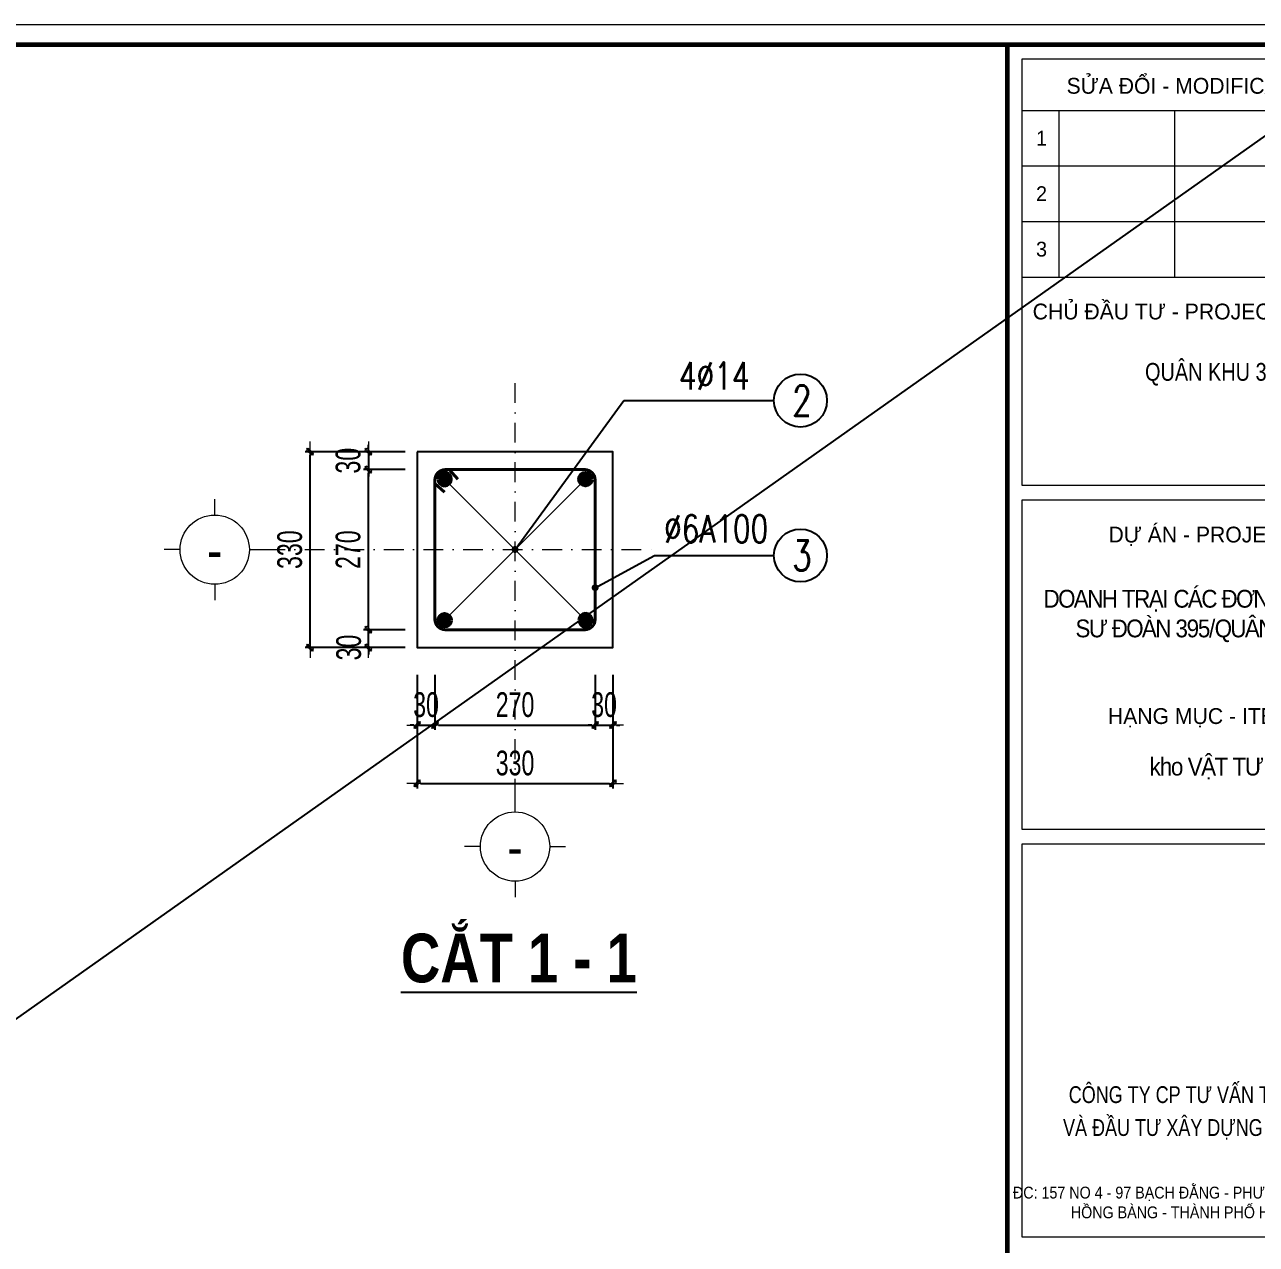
# Model space of a CAD drawing. Header units: millimetres. Extents: x -182770 to 489476, y -561170 to -280028.
# Drawn here: x -36117 to -29890, y -518758 to -512589 of the extents above; entities that cross this region are included whole.
import ezdxf
from ezdxf.enums import TextEntityAlignment as Align

# ---------------------------------------------------------------- set-up
doc = ezdxf.new("R2010")
doc.units = ezdxf.units.MM
doc.header["$MEASUREMENT"] = 0
doc.header["$PDMODE"] = 32
doc.linetypes.add('DASHDOT', pattern=[1, 0.5, -0.25, 0, -0.25])
doc.layers.get('Defpoints').update_dxf_attribs({"color": 1})
for name, color, linetype, lineweight in [('08. Net Text', 3, 'Continuous', 13), ('Khungten_LCDI', 7, 'Continuous', 5), ('LC Dim', 8, 'Continuous', 18), ('LC ISO', 153, 'Continuous', 13), ('LC Net dam2', 6, 'Continuous', 40), ('LC Net dam3', 1, 'Continuous', 60), ('LC Net manh', 133, 'Continuous', 5), ('LC Net thay', 63, 'Continuous', 25), ('LC Net truc', 79, 'DASHDOT', 13), ('LC Text1', 3, 'Continuous', 20), ('LC Text2', 7, 'Continuous', 25)]:
    doc.layers.add(name, color=color, linetype=linetype, lineweight=lineweight)
doc.layers.add('KCS_Plotter', color=11, linetype='Continuous', plot=False)
doc.styles.add('HOATBIF', font='hoatbif.shx', dxfattribs={"width": 0.7})
doc.styles.add('Khungten', font='VHAVAN.TTF', dxfattribs={"width": 0.9, "height": 5000})
doc.styles.add('LC 1', font='VHAVANB.TTF')
doc.styles.add('LC 3', font='vnsimli.shx', dxfattribs={"width": 0.75})
doc.styles.add('LC3', font='VHARIALB.TTF', dxfattribs={"width": 0.8})
doc.styles.add('Text Khung Ten', font='VHAVAN.TTF')
doc.styles.add('Title', font='VHBLACK.TTF', dxfattribs={"width": 0.8})
doc.dimstyles.new('1-100(1-50)', dxfattribs={"dimscale": 50, "dimtxt": 2.5, "dimasz": 0.35, "dimexe": 0.5, "dimexo": 0, "dimgap": 0.8, "dimtad": 1, "dimdec": 0, "dimzin": 0, "dimdsep": 46, "dimtxsty": 'HOATBIF', "dimblk1": 'DOT', "dimblk2": 'DOT', "dimsah": 1, "dimcen": -1, "dimdle": 1, "dimclrd": 256, "dimclre": 256, "dimclrt": 4, "dimadec": 3, "dimazin": 2, "dimtfac": 0.333333, "dimtdec": 0, "dimtix": 1, "dimtmove": 2, "dimatfit": 3, "dimldrblk": 'DOT', "dimfxl": 1, "dimtvp": 0.833333, "dimtolj": 1, "dimtzin": 0, "dimarcsym": 0})

# ---------------------------------------------------------------- blocks, each defined once
blk = doc.blocks.new('lcdi fix')
at = {"layer": 'Defpoints', "lineweight": 0}
blk.add_lwpolyline([(-1200, -14850), (-1200, 14850), (40800, 14850), (40800, -14850)], close=True, dxfattribs=at)
at = {"layer": 'Khungten_LCDI', "color": 5, "lineweight": 60}
blk.add_line((36600, 14650), (36600, -14650), dxfattribs=at)
at = {"layer": 'Khungten_LCDI', "color": 9, "lineweight": 15}
for p, q in [((36750, 13981), (40450, 13981)), ((37123, 13981), (37123, 12297)), ((38293, 13981), (38293, 12297)), ((36750, 13420), (40450, 13420)), ((36750, 12858), (40450, 12858)), ((36750, 12297), (40450, 12297))]:
    blk.add_line(p, q, dxfattribs=at)
at = {"layer": 'Khungten_LCDI', "color": 5, "lineweight": 60}
blk.add_lwpolyline([(0, -14650), (0, 14650), (40600, 14650), (40600, -14650)], close=True, dxfattribs=at)
at = {"layer": 'Khungten_LCDI', "color": 9, "lineweight": 15}
for points in [[(36750, 10190), (40450, 10190), (40450, 14500), (36750, 14500)], [(36750, 6712), (40450, 6712), (40450, 10040), (36750, 10040)], [(36750, 2587), (40450, 2587), (40450, 6562), (36750, 6562)]]:
    blk.add_lwpolyline(points, close=True, dxfattribs=at)
at = {"color": 7, "style": 'Khungten'}
for s, p in [('söa ®æi - modifications', (38600, 14151)), ('chñ ®Çu t\xad - project owner', (38566, 11868)), ('dù ¸n - project', (38566, 9612)), ('h¹ng môc - item', (38552, 7776))]:
    blk.add_text(s, height=160, dxfattribs=at).set_placement(p, align=Align.CENTER)
at = {"color": 7, "style": 'Title', "width": 0.8}
for s, p in [('c«ng ty cp t\xad vÊn thiÕt kÕ', (38594, 3942)), ('vµ ®Çu t\xad x©y dùng lª ch©n', (38594, 3609))]:
    blk.add_text(s, height=170, dxfattribs=at).set_placement(p, align=Align.CENTER)
at = {"color": 4, "char_height": 180, "attachment_point": 5, "style": 'Khungten'}
for s, insert, width in [('{\\f.VnArialH|b0|i0|c0|p34;\\W0.8;qu©n khu 3}', (38609, 11313), 2315.24), ('{\\f.VnArialH|b0|i0|c0|p34;\\W0.9;\\T0.9;doanh tr¹i c¸c ®¬n vÞ thuéc s\xad ®oµn 395/qu©n khu 3}', (38617, 8868), 3461.97), ('{\\f.VnArialH|b0|i0|c0|p34;\\T0.9;kho V\\fArial|b0|i0|c0|p34;ẬT TƯ}', (38609, 7325), 3712.56)]:
    blk.add_mtext(s, dxfattribs=dict(at, insert=insert, width=width))
at = {"color": 7, "insert": (38600, 3096), "char_height": 120, "attachment_point": 2, "style": 'Khungten'}
blk.add_mtext_dynamic_manual_height_columns('®c: 157 no 4 - 97 b¹ch ®»ng - ph\xadêng h¹ lý   quËn hång bµng - thµnh phè h¶i phßng ', width=3886.57, gutter_width=25, heights=[0], dxfattribs=at)
at = {"color": 7, "style": 'Khungten', "width": 0.8}
for tag, p in [('REVISION', (39499, -10746)), ('NGAYHT', (39546, -11609))]:
    blk.add_attdef(tag, text='', height=200, dxfattribs=at).set_placement(p, align=Align.CENTER)
at = {"layer": '08. Net Text', "color": 7, "style": 'Text Khung Ten'}
blk.add_text('1', height=150, dxfattribs=at).set_placement((36892, 13627))
at = {"layer": '08. Net Text', "color": 7, "ltscale": 2, "style": 'Text Khung Ten'}
for s, p in [('2', (36892, 13065)), ('3', (36892, 12504))]:
    blk.add_text(s, height=150, dxfattribs=at).set_placement(p)
at = {"layer": 'LC Text1', "color": 3, "style": 'LC 1', "width": 1.834006}
for tag, p, p2 in [('TENBANVE1', (36913, -8886), (40339, -8886)), ('TENBANVE2', (36913, -9562), (40339, -9562))]:
    blk.add_attdef(tag, text='', height=250, dxfattribs=at).set_placement(p, p2, align=Align.FIT)
at = {"layer": 'LC Text1', "style": 'Title', "width": 0.7}
blk.add_attdef('SOBANVE', text='', height=250, dxfattribs=at).set_placement((39562, -13896), align=Align.CENTER)
blk = doc.blocks.new('theptron1')
at = {"layer": 'LC Net dam3'}
for p, q in [((-0.5, 0), (0.5, 0)), ((-0.35, 0.35), (0.35, -0.35)), ((0.35, 0.35), (-0.35, -0.35)), ((0, 0.5), (0, -0.5))]:
    blk.add_line(p, q, dxfattribs=at)
blk.add_circle((0, 0), 0.5, dxfattribs=at)
blk = doc.blocks.new('DOT')
at = {"layer": 'LC Dim'}
blk.add_line((-3, 0), (3, 0), dxfattribs=at)
at = {"layer": 'LC Dim', "color": 4}
blk.add_line((-1, -1), (1, 1), dxfattribs=at)
blk.add_lwpolyline([(0.5, 1), (-1, -0.5), (-0.5, -1), (1, 0.5)], close=True, dxfattribs=at)
blk = doc.blocks.new('*D627')
at = {"layer": 'Defpoints', "color": 0, "ltscale": 2, "transparency": 16777216}
for p in [(-34132.5, -515877.6), (-34042.5, -515877.6), (-34042.5, -516131.2)]:
    blk.add_point(p, dxfattribs=at)
at = {"layer": 'LC Dim', "lineweight": -2, "ltscale": 2, "transparency": 16777216}
for p, q in [((-34132.5, -515877.6), (-34132.5, -516156.2)), ((-34042.5, -515877.6), (-34042.5, -516156.2)), ((-34150, -516131.2), (-34167.5, -516131.2)), ((-34132.5, -516131.2), (-34042.5, -516131.2)), ((-34025, -516131.2), (-34007.5, -516131.2))]:
    blk.add_line(p, q, dxfattribs=at)
at = {"layer": 'LC Dim', "lineweight": -2, "ltscale": 2, "transparency": 16777216, "xscale": 17.5, "yscale": 17.5, "zscale": 17.5}
blk.add_blockref('DOT', (-34132.5, -516131.2), dxfattribs=at)
at = {"layer": 'LC Dim', "lineweight": -2, "ltscale": 2, "transparency": 16777216, "xscale": 17.5, "yscale": 17.5, "zscale": 17.5, "rotation": 180}
blk.add_blockref('DOT', (-34042.5, -516131.2), dxfattribs=at)
at = {"layer": 'LC Dim', "color": 4, "ltscale": 2, "transparency": 16777216, "insert": (-34087.5, -516028.7), "char_height": 125, "attachment_point": 5, "style": 'HOATBIF'}
blk.add_mtext('\\A1;30', dxfattribs=at)
blk = doc.blocks.new('_Dot')
at = {"color": 0, "linetype": 'ByBlock', "lineweight": -2}
blk.add_line((-0.5, 0), (-1, 0), dxfattribs=at)
at = {"color": 0, "linetype": 'ByBlock', "const_width": 0.5}
blk.add_lwpolyline([(-0.25, 0, 1), (0.25, 0, 1)], format="xyb", close=True, dxfattribs=at)
blk = doc.blocks.new('*D628')
at = {"layer": 'Defpoints', "color": 0, "ltscale": 2, "transparency": 16777216}
for p in [(-34042.5, -515877.6), (-33232.5, -515877.6), (-33232.5, -516131.2)]:
    blk.add_point(p, dxfattribs=at)
at = {"layer": 'LC Dim', "lineweight": -2, "ltscale": 2, "transparency": 16777216}
for p, q in [((-34042.5, -515877.6), (-34042.5, -516156.2)), ((-33232.5, -515877.6), (-33232.5, -516156.2)), ((-34025, -516131.2), (-33250, -516131.2))]:
    blk.add_line(p, q, dxfattribs=at)
at = {"layer": 'LC Dim', "lineweight": -2, "ltscale": 2, "transparency": 16777216, "xscale": 17.5, "yscale": 17.5, "zscale": 17.5, "rotation": 180}
blk.add_blockref('DOT', (-34042.5, -516131.2), dxfattribs=at)
at = {"layer": 'LC Dim', "lineweight": -2, "ltscale": 2, "transparency": 16777216, "xscale": 17.5, "yscale": 17.5, "zscale": 17.5}
blk.add_blockref('DOT', (-33232.5, -516131.2), dxfattribs=at)
at = {"layer": 'LC Dim', "color": 4, "ltscale": 2, "transparency": 16777216, "insert": (-33637.5, -516028.7), "char_height": 125, "attachment_point": 5, "style": 'HOATBIF'}
blk.add_mtext('\\A1;270', dxfattribs=at)
blk = doc.blocks.new('*D629')
at = {"layer": 'Defpoints', "color": 0, "ltscale": 2, "transparency": 16777216}
for p in [(-33232.5, -515877.6), (-33142.5, -515877.6), (-33142.5, -516131.2)]:
    blk.add_point(p, dxfattribs=at)
at = {"layer": 'LC Dim', "lineweight": -2, "ltscale": 2, "transparency": 16777216}
for p, q in [((-33232.5, -515877.6), (-33232.5, -516156.2)), ((-33142.5, -515877.6), (-33142.5, -516156.2)), ((-33250, -516131.2), (-33267.5, -516131.2)), ((-33232.5, -516131.2), (-33142.5, -516131.2)), ((-33125, -516131.2), (-33107.5, -516131.2))]:
    blk.add_line(p, q, dxfattribs=at)
at = {"layer": 'LC Dim', "lineweight": -2, "ltscale": 2, "transparency": 16777216, "xscale": 17.5, "yscale": 17.5, "zscale": 17.5}
blk.add_blockref('DOT', (-33232.5, -516131.2), dxfattribs=at)
at = {"layer": 'LC Dim', "lineweight": -2, "ltscale": 2, "transparency": 16777216, "xscale": 17.5, "yscale": 17.5, "zscale": 17.5, "rotation": 180}
blk.add_blockref('DOT', (-33142.5, -516131.2), dxfattribs=at)
at = {"layer": 'LC Dim', "color": 4, "ltscale": 2, "transparency": 16777216, "insert": (-33187.5, -516028.7), "char_height": 125, "attachment_point": 5, "style": 'HOATBIF'}
blk.add_mtext('\\A1;30', dxfattribs=at)
blk = doc.blocks.new('*D630')
at = {"layer": 'Defpoints', "color": 0, "ltscale": 2, "transparency": 16777216}
for p in [(-34132.5, -515877.6), (-33142.5, -515877.6), (-33142.5, -516426.4)]:
    blk.add_point(p, dxfattribs=at)
at = {"layer": 'LC Dim', "lineweight": -2, "ltscale": 2, "transparency": 16777216}
for p, q in [((-34132.5, -515877.6), (-34132.5, -516451.4)), ((-33142.5, -515877.6), (-33142.5, -516451.4)), ((-34115, -516426.4), (-33160, -516426.4))]:
    blk.add_line(p, q, dxfattribs=at)
at = {"layer": 'LC Dim', "lineweight": -2, "ltscale": 2, "transparency": 16777216, "xscale": 17.5, "yscale": 17.5, "zscale": 17.5, "rotation": 180}
blk.add_blockref('DOT', (-34132.5, -516426.4), dxfattribs=at)
at = {"layer": 'LC Dim', "lineweight": -2, "ltscale": 2, "transparency": 16777216, "xscale": 17.5, "yscale": 17.5, "zscale": 17.5}
blk.add_blockref('DOT', (-33142.5, -516426.4), dxfattribs=at)
at = {"layer": 'LC Dim', "color": 4, "ltscale": 2, "transparency": 16777216, "insert": (-33637.5, -516323.9), "char_height": 125, "attachment_point": 5, "style": 'HOATBIF'}
blk.add_mtext('\\A1;330', dxfattribs=at)
blk = doc.blocks.new('*D631')
at = {"layer": 'Defpoints', "color": 0, "ltscale": 2, "transparency": 16777216}
for p in [(-34378.7, -515649.2), (-34192.8, -515649.2), (-34192.8, -515739.2)]:
    blk.add_point(p, dxfattribs=at)
at = {"layer": 'LC Dim', "lineweight": -2, "ltscale": 2, "transparency": 16777216}
for p, q in [((-34378.7, -515631.7), (-34378.7, -515614.2)), ((-34192.8, -515649.2), (-34403.7, -515649.2)), ((-34378.7, -515739.2), (-34378.7, -515649.2)), ((-34192.8, -515739.2), (-34403.7, -515739.2)), ((-34378.7, -515756.7), (-34378.7, -515774.2))]:
    blk.add_line(p, q, dxfattribs=at)
at = {"layer": 'LC Dim', "lineweight": -2, "ltscale": 2, "transparency": 16777216, "xscale": 17.5, "yscale": 17.5, "zscale": 17.5}
for p, rotation in [((-34378.7, -515649.2), 270), ((-34378.7, -515739.2), 90)]:
    blk.add_blockref('DOT', p, dxfattribs=dict(at, rotation=rotation))
at = {"layer": 'LC Dim', "color": 4, "ltscale": 2, "transparency": 16777216, "insert": (-34478.2, -515739.2), "char_height": 125, "attachment_point": 5, "rotation": 90, "style": 'HOATBIF'}
blk.add_mtext('\\A1;30', dxfattribs=at)
blk = doc.blocks.new('*D632')
at = {"layer": 'Defpoints', "color": 0, "ltscale": 2, "transparency": 16777216}
for p in [(-34378.7, -514839.2), (-34192.8, -514839.2), (-34192.8, -515649.2)]:
    blk.add_point(p, dxfattribs=at)
at = {"layer": 'LC Dim', "lineweight": -2, "ltscale": 2, "transparency": 16777216}
for p, q in [((-34192.8, -514839.2), (-34403.7, -514839.2)), ((-34378.7, -515631.7), (-34378.7, -514856.7)), ((-34192.8, -515649.2), (-34403.7, -515649.2))]:
    blk.add_line(p, q, dxfattribs=at)
at = {"layer": 'LC Dim', "lineweight": -2, "ltscale": 2, "transparency": 16777216, "xscale": 17.5, "yscale": 17.5, "zscale": 17.5}
for p, rotation in [((-34378.7, -514839.2), 90), ((-34378.7, -515649.2), 270)]:
    blk.add_blockref('DOT', p, dxfattribs=dict(at, rotation=rotation))
at = {"layer": 'LC Dim', "color": 4, "ltscale": 2, "transparency": 16777216, "insert": (-34481.2, -515244.2), "char_height": 125, "attachment_point": 5, "rotation": 90, "style": 'HOATBIF'}
blk.add_mtext('\\A1;270', dxfattribs=at)
blk = doc.blocks.new('*D633')
at = {"layer": 'Defpoints', "color": 0, "ltscale": 2, "transparency": 16777216}
for p in [(-34673.9, -514749.2), (-34192.8, -514749.2), (-34192.8, -515739.2)]:
    blk.add_point(p, dxfattribs=at)
at = {"layer": 'LC Dim', "lineweight": -2, "ltscale": 2, "transparency": 16777216}
for p, q in [((-34192.8, -514749.2), (-34698.9, -514749.2)), ((-34673.9, -515721.7), (-34673.9, -514766.7)), ((-34192.8, -515739.2), (-34698.9, -515739.2))]:
    blk.add_line(p, q, dxfattribs=at)
at = {"layer": 'LC Dim', "lineweight": -2, "ltscale": 2, "transparency": 16777216, "xscale": 17.5, "yscale": 17.5, "zscale": 17.5}
for p, rotation in [((-34673.9, -514749.2), 90), ((-34673.9, -515739.2), 270)]:
    blk.add_blockref('DOT', p, dxfattribs=dict(at, rotation=rotation))
at = {"layer": 'LC Dim', "color": 4, "ltscale": 2, "transparency": 16777216, "insert": (-34776.4, -515244.2), "char_height": 125, "attachment_point": 5, "rotation": 90, "style": 'HOATBIF'}
blk.add_mtext('\\A1;330', dxfattribs=at)
blk = doc.blocks.new('TTRUC')
at = {"layer": 'LC ISO'}
for p, q in [((0, 6.95), (0, 10.13)), ((-6.95, 0), (-10.13, 0)), ((6.95, 0), (10.13, 0)), ((0, -6.95), (0, -10.13))]:
    blk.add_line(p, q, dxfattribs=at)
at = {"layer": 'LC Net manh'}
blk.add_circle((0, 0), 6.95, dxfattribs=at)
blk = doc.blocks.new('TIEUDE1')
at = {"layer": 'LC Text2', "color": 7, "style": 'LC 1'}
blk.add_attdef('TIªU§Ò', text='', height=5, dxfattribs=at).set_placement((0, 0), align=Align.BOTTOM_CENTER)
blk.add_attdef('TL', text='', height=3, dxfattribs=at).set_placement((0, -2), align=Align.TOP_CENTER)
blk = doc.blocks.new('*D580')
at = {"layer": 'Defpoints', "color": 0, "ltscale": 2, "transparency": 16777216}
for p in [(-34192.8, -514749.2), (-34378.7, -514839.2), (-34192.8, -514839.2)]:
    blk.add_point(p, dxfattribs=at)
at = {"layer": 'LC Dim', "lineweight": -2, "ltscale": 2, "transparency": 16777216}
for p, q in [((-34192.8, -514749.2), (-34403.7, -514749.2)), ((-34378.7, -514731.7), (-34378.7, -514714.2)), ((-34378.7, -514749.2), (-34378.7, -514839.2)), ((-34192.8, -514839.2), (-34403.7, -514839.2)), ((-34378.7, -514856.7), (-34378.7, -514874.2))]:
    blk.add_line(p, q, dxfattribs=at)
at = {"layer": 'LC Dim', "lineweight": -2, "ltscale": 2, "transparency": 16777216, "xscale": 17.5, "yscale": 17.5, "zscale": 17.5}
for p, rotation in [((-34378.7, -514749.2), 270), ((-34378.7, -514839.2), 90)]:
    blk.add_blockref('DOT', p, dxfattribs=dict(at, rotation=rotation))
at = {"layer": 'LC Dim', "color": 4, "ltscale": 2, "transparency": 16777216, "insert": (-34481.2, -514794.2), "char_height": 125, "attachment_point": 5, "rotation": 90, "style": 'HOATBIF'}
blk.add_mtext('\\A1;30', dxfattribs=at)

msp = doc.modelspace()

# ---------------------------------------------------------------- linework, layer by layer
at = {"layer": 'KCS_Plotter', "ltscale": 250}
msp.add_line((-50049.6, -527438.8), (-29049.6, -512588.8), dxfattribs=at)
at = {"layer": 'LC Dim', "ltscale": 2}
for p, q in [((-33993.7, -514887.3), (-33280.6, -515600.3)), ((-33280.6, -514887.3), (-33993.7, -515600.3))]:
    msp.add_line(p, q, dxfattribs=at)
at = {"layer": 'LC Net dam2'}
for p, q in [((-33969.8, -514839.2), (-33926.8, -514887.5)), ((-34042.5, -514910.4), (-33993.5, -514954.2))]:
    msp.add_line(p, q, dxfattribs=at)
msp.add_lwpolyline([(-34042.5, -514890.2), (-34042.5, -515598.2, 0.414214), (-33991.5, -515649.2), (-33283.6, -515649.2, 0.414214), (-33232.5, -515598.2), (-33232.5, -514890.2, 0.414214), (-33283.6, -514839.2), (-33991.5, -514839.2, 0.414214)], format="xyb", close=True, dxfattribs=at)
at = {"layer": 'LC Net thay', "linetype": 'Continuous', "ltscale": 1000}
msp.add_lwpolyline([(-34132.5, -514749.2), (-34132.5, -515739.2), (-33142.5, -515739.2), (-33142.5, -514749.2)], close=True, dxfattribs=at)
at = {"layer": 'LC Net truc', "ltscale": 200}
for p, q in [((-33637.5, -516503.1), (-33637.5, -514400)), ((-34900.6, -515244.2), (-32940.3, -515244.2))]:
    msp.add_line(p, q, dxfattribs=at)
at = {"layer": 'LC Text2', "ltscale": 100}
for centre in [(-32194.8, -514490.2), (-32194.8, -515273.5)]:
    msp.add_circle(centre, 133.8, dxfattribs=at)

# ---------------------------------------------------------------- block references
at = {"layer": 'LC Dim', "yscale": 60.00000000069849}
for p, xscale, zscale in [((-33993.7, -514887.3), -60.00000000069849, 60.00000000064909), ((-33281.4, -514887.3), 60.00000000069849, 60.00000000069849)]:
    msp.add_blockref('theptron1', p, dxfattribs=dict(at, xscale=xscale, zscale=zscale))
for p, xscale, zscale, rotation in [((-33993.7, -515601.1), 60.00000000069849, 60.00000000069849, 180.0000000004822), ((-33281.4, -515601.1), -60.00000000069849, 60.00000000064909, 180)]:
    msp.add_blockref('theptron1', p, dxfattribs=dict(at, xscale=xscale, zscale=zscale, rotation=rotation))
at = {"layer": 'LC ISO', "xscale": 25.19610424696835, "yscale": 25.19610424696835, "zscale": 25.19610424696835}
for p in [(-35155.9, -515244.2), (-33637.5, -516745.8)]:
    msp.add_blockref('TTRUC', p, dxfattribs=at)
at = {"layer": 'LC Net thay', "xscale": 0.5000000000000013, "yscale": 0.5000000000000013, "zscale": 0.5000000000000013}
msp.add_blockref('lcdi fix', (-49449.6, -520013.8), dxfattribs=at)
at = {"layer": 'LC Text2'}
ref = msp.add_blockref('TIEUDE1', (-33612.2, -517506.4), dxfattribs=dict(at, xscale=-50.00000000009664, yscale=50.00000000009664, zscale=50.00000000009664))
ref.add_attrib('TIªU§Ò', '%%Uc¾t 1 - 1', dxfattribs={"color": 7, "height": 246.221, "style": 'LC3', "width": 0.8}).set_placement((-33618.1, -517506.4), align=Align.BOTTOM_CENTER)

# ---------------------------------------------------------------- texts
at = {"layer": 'LC Text1', "ltscale": 0.2, "style": 'LC 1', "width": 0.9}
for p in [(-35155.9, -515404.7), (-33637.5, -516906.3)]:
    msp.add_text('-', height=197.3, dxfattribs=at).set_placement(p, align=Align.BOTTOM_CENTER)
at = {"layer": 'LC Text2', "linetype": 'ByBlock', "style": 'LC 3', "width": 0.75}
for s, p in [('4%%C14', (-32809.1, -514434.7)), ('%%C6A100', (-32883.9, -515208))]:
    msp.add_text(s, height=138.89, dxfattribs=at).set_placement(p)
at = {"layer": 'LC Text2', "ltscale": 100, "style": 'LC 3', "width": 0.75}
for s, p in [('2', (-32187.2, -514490.2)), ('3', (-32187.2, -515273.5))]:
    msp.add_text(s, height=152.8, dxfattribs=at).set_placement(p, align=Align.MIDDLE_CENTER)

# ---------------------------------------------------------------- dimensions: what is measured, and where the dimension line sits
at = {"layer": 'LC Dim', "ltscale": 2}
for base, p1, p2, picture, middle in [((-34673.9, -514749.2), (-34192.8, -515739.2), (-34192.8, -514749.2), '*D633', (-34776.4, -515244.2)), ((-34378.7, -514839.2), (-34192.8, -514749.2), (-34192.8, -514839.2), '*D580', (-34481.2, -514794.2)), ((-34378.7, -514839.2), (-34192.8, -515649.2), (-34192.8, -514839.2), '*D632', (-34481.2, -515244.2))]:
    dim = msp.add_linear_dim(base=base, p1=p1, p2=p2, angle=90, dimstyle='1-100(1-50)', override={"dimlfac": 0.333333}, dxfattribs=at)
    dim.commit()
    dim.dimension.update_dxf_attribs({"geometry": picture, "text_midpoint": middle})
dim = msp.add_linear_dim(base=(-34378.7, -515649.2), p1=(-34192.8, -515739.2), p2=(-34192.8, -515649.2), angle=90, dimstyle='1-100(1-50)', override={"dimlfac": 0.333333}, dxfattribs=at)
dim.commit()
dim.dimension.update_dxf_attribs({"geometry": '*D631', "text_midpoint": (-34478.2, -515739.2), "dimtype": 160})
for base, p1, p2, picture, middle in [((-34042.5, -516131.2), (-34132.5, -515877.6), (-34042.5, -515877.6), '*D627', (-34087.5, -516028.7)), ((-33142.5, -516426.4), (-34132.5, -515877.6), (-33142.5, -515877.6), '*D630', (-33637.5, -516323.9)), ((-33232.5, -516131.2), (-34042.5, -515877.6), (-33232.5, -515877.6), '*D628', (-33637.5, -516028.7)), ((-33142.5, -516131.2), (-33232.5, -515877.6), (-33142.5, -515877.6), '*D629', (-33187.5, -516028.7))]:
    dim = msp.add_linear_dim(base=base, p1=p1, p2=p2, dimstyle='1-100(1-50)', override={"dimlfac": 0.333333}, dxfattribs=at)
    dim.commit()
    dim.dimension.update_dxf_attribs({"geometry": picture, "text_midpoint": middle})

# ---------------------------------------------------------------- leaders
for points in [[(-33637.5, -515243.4), (-33088, -514490.2), (-32328.5, -514490.2)], [(-33232.5, -515436.4), (-32932.3, -515273.5), (-32328.5, -515273.5)]]:
    msp.add_leader(points, dimstyle='1-100(1-50)', override={"dimasz": 0.7}, dxfattribs=at)

doc.saveas('drawing.dxf')
